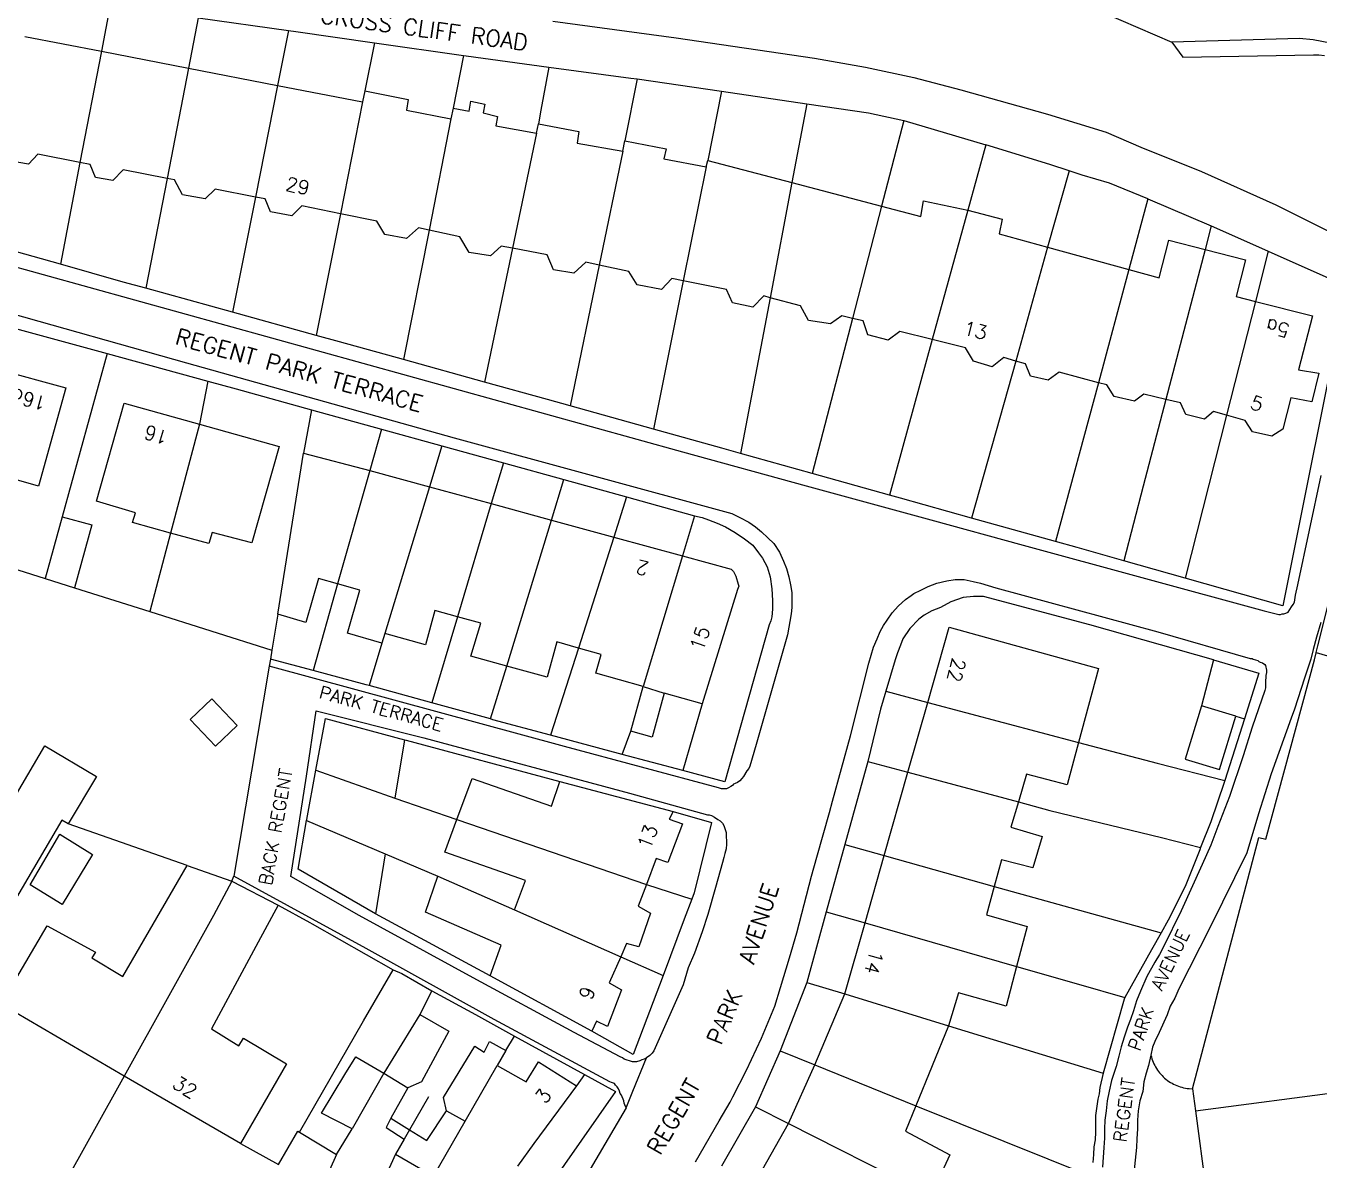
# Model space of a CAD drawing. Extents: x 427500 to 429848, y 434500 to 436505.
# Drawn here: x 428871.5 to 428982.8, y 435537.4 to 435635 of the extents above; entities that cross this region are included whole.
import ezdxf

# ---------------------------------------------------------------- set-up
doc = ezdxf.new("R2010")
doc.units = 0
doc.layers.add('LPTIP_Ex_Base', color=8, linetype='Continuous')
doc.styles.add('MtXpl_Romans', font='romans__.ttf')

msp = doc.modelspace()

# ---------------------------------------------------------------- linework, layer by layer
at = {"layer": 'LPTIP_Ex_Base', "color": 251, "true_color": 0x636466}
for p, q in [((428878.77, 435636.77), (428878.01, 435632.8)), ((428886.35, 435635.69), (428885.5, 435631.35)), ((428886.35, 435635.69), (428894.11, 435634.59)), ((428916.84, 435635.39), (428927.45, 435633.95)), ((428964.25, 435636.1), (428970.1, 435633.6)), ((428871.44, 435634.08), (428878.01, 435632.8)), ((428894.11, 435634.59), (428893.17, 435629.86)), ((428894.11, 435634.59), (428894.75, 435634.5)), ((428894.75, 435634.5), (428901.5, 435633.53)), ((428901.5, 435633.53), (428900.68, 435629.41)), ((428901.5, 435633.53), (428909.16, 435632.43)), ((428927.45, 435633.95), (428939.35, 435632.2)), ((428981.1, 435633.9), (428970.1, 435633.6)), ((428970.1, 435633.6), (428971.05, 435632.3)), ((428982.25, 435633.8), (428981.1, 435633.9)), ((428983.75, 435633.5), (428982.25, 435633.8)), ((428878.01, 435632.8), (428876.17, 435623.23)), ((428878.01, 435632.8), (428885.5, 435631.35)), ((428909.16, 435632.43), (428908.27, 435627.9)), ((428909.16, 435632.43), (428909.4, 435632.4)), ((428909.4, 435632.4), (428916.5, 435631.45)), ((428939.35, 435632.2), (428943.75, 435631.45)), ((428971.05, 435632.3), (428982.3, 435632.5)), ((428982.3, 435632.5), (428982.75, 435632.5)), ((428982.75, 435632.5), (428983.25, 435632.45)), ((428885.5, 435631.35), (428883.66, 435621.87)), ((428885.5, 435631.35), (428893.17, 435629.86)), ((428916.5, 435631.45), (428915.83, 435627.74)), ((428916.5, 435631.45), (428923.55, 435630.5)), ((428943.75, 435631.45), (428947.9, 435630.55)), ((428893.17, 435629.86), (428891.27, 435620.26)), ((428893.17, 435629.86), (428900.49, 435628.44)), ((428924.1, 435630.42), (428923.05, 435625.1)), ((428923.55, 435630.5), (428924.1, 435630.42)), ((428924.1, 435630.42), (428931.36, 435629.36)), ((428947.9, 435630.55), (428951.95, 435629.5)), ((428900.49, 435628.44), (428898.58, 435618.83)), ((428900.68, 435629.41), (428900.49, 435628.44)), ((428900.68, 435629.41), (428904.4, 435628.65)), ((428904.4, 435628.65), (428904.25, 435627.75)), ((428909.65, 435627.65), (428909.8, 435628.5)), ((428909.8, 435628.5), (428911, 435628.25)), ((428931.36, 435629.36), (428930.2, 435623.4)), ((428931.36, 435629.36), (428938.71, 435628.28)), ((428951.95, 435629.5), (428959.4, 435627.4)), ((428904.25, 435627.75), (428908.09, 435626.98)), ((428908.27, 435627.9), (428908.09, 435626.98)), ((428908.27, 435627.9), (428909.65, 435627.65)), ((428911, 435628.25), (428910.85, 435627.5)), ((428910.85, 435627.5), (428912.1, 435627.2)), ((428915.83, 435627.74), (428915.62, 435626.55)), ((428938.71, 435628.28), (428937.42, 435621.51)), ((428938.71, 435628.28), (428944, 435627.5)), ((428944, 435627.5), (428947.05, 435626.85)), ((428959.4, 435627.4), (428964.45, 435625.85)), ((428908.09, 435626.98), (428906.2, 435617.41)), ((428912.1, 435627.2), (428911.95, 435626.4)), ((428911.95, 435626.4), (428915.45, 435625.75)), ((428915.45, 435625.75), (428915.62, 435626.55)), ((428915.62, 435626.55), (428919.1, 435625.9)), ((428947.05, 435626.85), (428945.14, 435619.48)), ((428947.05, 435626.85), (428954.1, 435624.75)), ((428915.45, 435625.75), (428913.38, 435615.86)), ((428919.1, 435625.9), (428918.95, 435624.9)), ((428922.86, 435624.21), (428923.05, 435625.1)), ((428923.05, 435625.1), (428926.6, 435624.4)), ((428964.45, 435625.85), (428967.45, 435624.55)), ((428872.55, 435623.95), (428871.75, 435623.1)), ((428876.17, 435623.23), (428872.55, 435623.95)), ((428918.95, 435624.9), (428922.86, 435624.21)), ((428922.86, 435624.21), (428920.84, 435614.4)), ((428926.6, 435624.4), (428926.4, 435623.55)), ((428954.1, 435624.75), (428952.55, 435619.13)), ((428959.6, 435623.05), (428954.1, 435624.75)), ((428967.45, 435624.55), (428972.65, 435622.45)), ((428871.75, 435623.1), (428869.9, 435623.4)), ((428876.17, 435623.23), (428874.5, 435614.48)), ((428877.05, 435623.05), (428876.17, 435623.23)), ((428877.5, 435621.95), (428877.05, 435623.05)), ((428926.4, 435623.55), (428930.05, 435622.85)), ((428930.05, 435622.85), (428928.07, 435613.05)), ((428930.05, 435622.85), (428930.2, 435623.4)), ((428930.2, 435623.4), (428937.42, 435621.51)), ((428961.26, 435622.52), (428959.6, 435623.05)), ((428879, 435621.7), (428877.5, 435621.95)), ((428879.9, 435622.6), (428879, 435621.7)), ((428883.66, 435621.87), (428879.9, 435622.6)), ((428883.66, 435621.87), (428881.83, 435612.42)), ((428884.3, 435621.75), (428883.66, 435621.87)), ((428885, 435620.45), (428884.3, 435621.75)), ((428961.26, 435622.52), (428959.41, 435615.95)), ((428962.4, 435622.15), (428961.26, 435622.52)), ((428964.75, 435621.45), (428962.4, 435622.15)), ((428972.65, 435622.45), (428979.05, 435619.6)), ((428887.8, 435620.95), (428886.95, 435620.1)), ((428891.27, 435620.26), (428887.8, 435620.95)), ((428937.42, 435621.51), (428935.54, 435611.6)), ((428937.42, 435621.51), (428945.14, 435619.48)), ((428968.05, 435620.1), (428964.75, 435621.45)), ((428886.95, 435620.1), (428885, 435620.45)), ((428891.27, 435620.26), (428889.3, 435610.35)), ((428892.1, 435620.1), (428891.27, 435620.26)), ((428892.55, 435619), (428892.1, 435620.1)), ((428895.25, 435619.5), (428894.4, 435618.65)), ((428898.58, 435618.83), (428895.25, 435619.5)), ((428948.5, 435618.6), (428948.75, 435619.95)), ((428948.75, 435619.95), (428952.55, 435619.13)), ((428968.05, 435620.1), (428966.41, 435614.02)), ((428968.05, 435620.1), (428973.5, 435617.79)), ((428979.05, 435619.6), (428983.75, 435617.25)), ((428894.4, 435618.65), (428892.55, 435619)), ((428898.58, 435618.83), (428896.5, 435608.35)), ((428901.7, 435618.2), (428898.58, 435618.83)), ((428945.14, 435619.48), (428942.63, 435609.82)), ((428945.14, 435619.48), (428948.5, 435618.6)), ((428952.55, 435619.13), (428949.49, 435608.01)), ((428952.55, 435619.13), (428955.5, 435618.35)), ((428902.4, 435617.05), (428901.7, 435618.2)), ((428906.2, 435617.41), (428904, 435606.28)), ((428905.3, 435617.6), (428904.25, 435616.7)), ((428906.2, 435617.41), (428905.3, 435617.6)), ((428908.85, 435616.85), (428906.2, 435617.41)), ((428955.5, 435618.35), (428955.25, 435617.1)), ((428973.5, 435617.79), (428972.96, 435615.75)), ((428973.5, 435617.79), (428973.7, 435617.7)), ((428973.7, 435617.7), (428978.4, 435615.61)), ((428861.2, 435616.87), (428928, 435598.35)), ((428874.5, 435614.48), (428867.03, 435616.59)), ((428904.25, 435616.7), (428902.4, 435617.05)), ((428909.65, 435615.5), (428908.85, 435616.85)), ((428955.25, 435617.1), (428959.41, 435615.95)), ((428969, 435613.3), (428969.85, 435616.55)), ((428969.85, 435616.55), (428972.96, 435615.75)), ((428911.5, 435615.2), (428909.65, 435615.5)), ((428913.38, 435615.86), (428910.98, 435604.35)), ((428912.4, 435616.05), (428911.5, 435615.2)), ((428913.38, 435615.86), (428912.4, 435616.05)), ((428916.35, 435615.3), (428913.38, 435615.86)), ((428916.9, 435614), (428916.35, 435615.3)), ((428959.41, 435615.95), (428956.67, 435606.15)), ((428959.41, 435615.95), (428966.41, 435614.02)), ((428972.96, 435615.75), (428969.59, 435602.85)), ((428972.96, 435615.75), (428976.45, 435614.85)), ((428978.4, 435615.61), (428977.3, 435611.28)), ((428978.4, 435615.61), (428985.15, 435612.6)), ((428879.9, 435612.95), (428874.5, 435614.48)), ((428918.65, 435613.7), (428916.9, 435614)), ((428920.84, 435614.4), (428918.34, 435602.31)), ((428919.7, 435614.65), (428918.65, 435613.7)), ((428920.84, 435614.4), (428919.7, 435614.65)), ((428923.4, 435613.85), (428920.84, 435614.4)), ((428966.41, 435614.02), (428963.78, 435604.29)), ((428966.41, 435614.02), (428969, 435613.3)), ((428976.45, 435614.85), (428975.65, 435611.7)), ((428881.83, 435612.42), (428879.9, 435612.95)), ((428924.1, 435612.7), (428923.4, 435613.85)), ((428928.07, 435613.05), (428925.5, 435600.3)), ((428927.1, 435613.25), (428926.2, 435612.3)), ((428928.07, 435613.05), (428927.1, 435613.25)), ((428931.8, 435612.3), (428928.07, 435613.05)), ((428861.4, 435612.75), (428885.35, 435606)), ((428889.3, 435610.35), (428881.83, 435612.42)), ((428926.2, 435612.3), (428924.1, 435612.7)), ((428932.3, 435611.15), (428931.8, 435612.3)), ((428935, 435611.75), (428934.05, 435610.8)), ((428935.54, 435611.6), (428935, 435611.75)), ((428985.15, 435612.6), (428979.65, 435585.1)), ((428934.05, 435610.8), (428932.3, 435611.15)), ((428935.54, 435611.6), (428932.99, 435598.2)), ((428938.15, 435610.9), (428935.54, 435611.6)), ((428938.85, 435609.65), (428938.15, 435610.9)), ((428977.3, 435611.28), (428974.82, 435601.49)), ((428975.65, 435611.7), (428977.3, 435611.28)), ((428977.3, 435611.28), (428982.2, 435610.05)), ((428896.5, 435608.35), (428889.3, 435610.35)), ((428940.75, 435609.35), (428938.85, 435609.65)), ((428942.63, 435609.82), (428939.16, 435596.48)), ((428941.7, 435610.05), (428940.75, 435609.35)), ((428942.63, 435609.82), (428941.7, 435610.05)), ((428943.55, 435609.6), (428942.63, 435609.82)), ((428943.95, 435608.4), (428943.55, 435609.6)), ((428982.2, 435610.05), (428981, 435605.4)), ((428869.37, 435609.29), (428878.5, 435606.79)), ((428945.7, 435607.95), (428943.95, 435608.4)), ((428946.7, 435608.7), (428945.7, 435607.95)), ((428949.49, 435608.01), (428946.7, 435608.7)), ((428898.5, 435607.8), (428896.5, 435608.35)), ((428904, 435606.28), (428898.5, 435607.8)), ((428949.49, 435608.01), (428945.8, 435594.61)), ((428952.35, 435607.3), (428949.49, 435608.01)), ((428953.05, 435606.15), (428952.35, 435607.3)), ((428878.5, 435606.79), (428874.65, 435592.75)), ((428878.5, 435606.79), (428887.18, 435604.41)), ((428910.98, 435604.35), (428904, 435606.28)), ((428956.67, 435606.15), (428952.88, 435592.64)), ((428954.65, 435605.65), (428953.05, 435606.15)), ((428955.65, 435606.45), (428954.65, 435605.65)), ((428956.67, 435606.15), (428955.65, 435606.45)), ((428957.5, 435605.9), (428956.67, 435606.15)), ((428868.38, 435605.64), (428874.95, 435603.85)), ((428885.35, 435606), (428908.35, 435599.55)), ((428957.95, 435604.85), (428957.5, 435605.9)), ((428960.4, 435605.2), (428959.45, 435604.5)), ((428963.78, 435604.29), (428960.4, 435605.2)), ((428981, 435605.4), (428982.75, 435605.1)), ((428982.75, 435605.1), (428982.15, 435602.65)), ((428887.18, 435604.41), (428886.45, 435600.72)), ((428887.18, 435604.41), (428889.6, 435603.75)), ((428916.4, 435602.85), (428910.98, 435604.35)), ((428959.45, 435604.5), (428957.95, 435604.85)), ((428963.78, 435604.29), (428960.09, 435590.62)), ((428964.5, 435604.1), (428963.78, 435604.29)), ((428965.15, 435603.1), (428964.5, 435604.1)), ((428874.95, 435603.85), (428872.6, 435595.4)), ((428889.6, 435603.75), (428896.1, 435601.95)), ((428918.34, 435602.31), (428916.4, 435602.85)), ((428966.9, 435602.7), (428965.15, 435603.1)), ((428967.7, 435603.3), (428966.9, 435602.7)), ((428969.59, 435602.85), (428967.64, 435595.38)), ((428969.59, 435602.85), (428967.7, 435603.3)), ((428970.85, 435602.55), (428969.59, 435602.85)), ((428980.35, 435603), (428979.65, 435600.3)), ((428982.15, 435602.65), (428980.35, 435603)), ((428877.6, 435594.1), (428879.97, 435602.53)), ((428879.97, 435602.53), (428886.45, 435600.72)), ((428896.1, 435601.95), (428895.39, 435598.24)), ((428896.1, 435601.95), (428902.1, 435600.3)), ((428925.5, 435600.3), (428918.34, 435602.31)), ((428971.3, 435601.55), (428970.85, 435602.55)), ((428973.7, 435601.8), (428972.9, 435601.15)), ((428974.82, 435601.49), (428973.7, 435601.8)), ((428886.45, 435600.72), (428883.96, 435591.35)), ((428886.45, 435600.72), (428893.3, 435598.8)), ((428974.82, 435601.49), (428971.26, 435587.47)), ((428972.9, 435601.15), (428971.3, 435601.55)), ((428976.4, 435601.05), (428974.82, 435601.49)), ((428977.05, 435600.05), (428976.4, 435601.05)), ((428902.1, 435600.3), (428901.1, 435596.74)), ((428902.1, 435600.3), (428907.3, 435598.86)), ((428908.35, 435599.55), (428932.25, 435593.05)), ((428931.4, 435598.65), (428925.5, 435600.3)), ((428978.7, 435599.7), (428977.05, 435600.05)), ((428979.65, 435600.3), (428978.7, 435599.7)), ((428893.3, 435598.8), (428890.95, 435590.5)), ((428907.3, 435598.86), (428906.24, 435595.34)), ((428907.3, 435598.86), (428912.61, 435597.39)), ((428932.99, 435598.2), (428931.4, 435598.65)), ((428893.19, 435584.37), (428895.39, 435598.24)), ((428895.39, 435598.24), (428901.1, 435596.74)), ((428912.61, 435597.39), (428911.56, 435593.89)), ((428912.61, 435597.39), (428917.81, 435595.95)), ((428928, 435598.35), (428938.64, 435595.43)), ((428939.16, 435596.48), (428932.99, 435598.2)), ((428872.6, 435595.4), (428869.3, 435596.35)), ((428901.1, 435596.74), (428898.34, 435586.99)), ((428901.1, 435596.74), (428906.24, 435595.34)), ((428945.8, 435594.61), (428939.16, 435596.48)), ((428980.94, 435586.91), (428982.95, 435596.3)), ((428906.24, 435595.34), (428902.4, 435582.71)), ((428906.24, 435595.34), (428911.56, 435593.89)), ((428916.74, 435592.47), (428917.81, 435595.95)), ((428917.81, 435595.95), (428923.2, 435594.46)), ((428938.64, 435595.43), (428949.38, 435592.48)), ((428967.64, 435595.38), (428965.97, 435588.96)), ((428880.95, 435593.1), (428877.6, 435594.1)), ((428923.2, 435594.46), (428922.1, 435591.01)), ((428923.2, 435594.46), (428929.05, 435592.85)), ((428946.75, 435594.35), (428945.8, 435594.61)), ((428952.88, 435592.64), (428946.75, 435594.35)), ((428880.7, 435592.25), (428880.95, 435593.1)), ((428911.56, 435593.89), (428908.65, 435584.16)), ((428911.56, 435593.89), (428916.74, 435592.47)), ((428929.05, 435592.85), (428928.01, 435589.39)), ((428929.05, 435592.85), (428929.7, 435592.7)), ((428932.25, 435593.05), (428932.95, 435592.7)), ((428874.65, 435592.75), (428873.18, 435587.44)), ((428874.65, 435592.75), (428877.2, 435592.05)), ((428877.2, 435592.05), (428875.7, 435586.65)), ((428883.96, 435591.35), (428880.7, 435592.25)), ((428912.88, 435579.9), (428916.74, 435592.47)), ((428916.74, 435592.47), (428922.1, 435591.01)), ((428929.7, 435592.7), (428930.25, 435592.5)), ((428930.25, 435592.5), (428931, 435592.2)), ((428931, 435592.2), (428931.7, 435591.9)), ((428931.7, 435591.9), (428932.55, 435591.4)), ((428932.95, 435592.7), (428933.7, 435592.3)), ((428933.7, 435592.3), (428934.3, 435591.9)), ((428934.3, 435591.9), (428934.8, 435591.45)), ((428949.38, 435592.48), (428957.3, 435590.3)), ((428960.09, 435590.62), (428952.88, 435592.64)), ((428982.66, 435581.64), (428985.37, 435592.44)), ((428883.96, 435591.35), (428882.17, 435584.6)), ((428887.25, 435590.45), (428883.96, 435591.35)), ((428887.55, 435591.4), (428887.25, 435590.45)), ((428890.95, 435590.5), (428887.55, 435591.4)), ((428922.1, 435591.01), (428919.06, 435581.46)), ((428922.1, 435591.01), (428928.01, 435589.39)), ((428932.55, 435591.4), (428933.35, 435590.85)), ((428933.35, 435590.85), (428934.05, 435590.3)), ((428934.8, 435591.45), (428935.35, 435590.95)), ((428935.35, 435590.95), (428935.85, 435590.45)), ((428961.95, 435590.1), (428960.09, 435590.62)), ((428864.21, 435590.29), (428873.18, 435587.44)), ((428934.05, 435590.3), (428934.55, 435589.65)), ((428934.55, 435589.65), (428934.9, 435589.2)), ((428935.85, 435590.45), (428936.35, 435589.7)), ((428936.35, 435589.7), (428936.7, 435588.95)), ((428957.3, 435590.3), (428978.05, 435584.65)), ((428965.97, 435588.96), (428961.95, 435590.1)), ((428928.01, 435589.39), (428924.63, 435578.15)), ((428928.01, 435589.39), (428932.2, 435588.25)), ((428934.9, 435589.2), (428935.3, 435588.45)), ((428935.3, 435588.45), (428935.55, 435587.6)), ((428936.7, 435588.95), (428936.95, 435588.3)), ((428971.26, 435587.47), (428965.97, 435588.96)), ((428873.18, 435587.44), (428875.7, 435586.65)), ((428896.7, 435587.45), (428895.6, 435583.65)), ((428898.34, 435586.99), (428896.7, 435587.45)), ((428932.2, 435588.25), (428932.4, 435588.05)), ((428932.4, 435588.05), (428932.6, 435587.65)), ((428932.6, 435587.65), (428932.65, 435587.45)), ((428932.65, 435587.45), (428932.75, 435587.15)), ((428935.55, 435587.6), (428935.7, 435586.55)), ((428936.95, 435588.3), (428937.15, 435587.6)), ((428937.15, 435587.6), (428937.3, 435586.9)), ((428949.9, 435587.05), (428950.75, 435587.25)), ((428950.75, 435587.25), (428951.45, 435587.35)), ((428951.45, 435587.35), (428952.25, 435587.35)), ((428952.25, 435587.35), (428953, 435587.2)), ((428979.65, 435585.1), (428971.26, 435587.47)), ((428875.7, 435586.65), (428882.17, 435584.6)), ((428898.34, 435586.99), (428896.23, 435579.52)), ((428900.25, 435586.45), (428898.34, 435586.99)), ((428899.2, 435582.75), (428900.25, 435586.45)), ((428932.75, 435586.5), (428929.7, 435576.65)), ((428932.75, 435587.15), (428932.8, 435586.95)), ((428932.85, 435586.8), (428932.75, 435586.5)), ((428932.8, 435586.95), (428932.85, 435586.8)), ((428935.7, 435586.55), (428935.75, 435585.55)), ((428937.3, 435586.9), (428937.4, 435586.25)), ((428937.4, 435586.25), (428937.4, 435584.95)), ((428947.68, 435585.99), (428947.9, 435586.15)), ((428947.9, 435586.15), (428948.5, 435586.45)), ((428948.5, 435586.45), (428949.15, 435586.75)), ((428949.15, 435586.75), (428949.9, 435587.05)), ((428953, 435587.2), (428953.65, 435587.05)), ((428953.65, 435587.05), (428954.95, 435586.65)), ((428954.95, 435586.65), (428968.9, 435582.85)), ((428980.75, 435586), (428980.94, 435586.91)), ((428935.75, 435585.55), (428935.75, 435584.8)), ((428946.05, 435584.5), (428946.6, 435585.1)), ((428946.6, 435585.1), (428947.2, 435585.65)), ((428947.2, 435585.65), (428947.68, 435585.99)), ((428951.1, 435585.45), (428950.2, 435584.95)), ((428952.15, 435585.8), (428951.1, 435585.45)), ((428953.05, 435585.9), (428952.15, 435585.8)), ((428953.9, 435585.9), (428953.05, 435585.9)), ((428963.05, 435583.45), (428953.9, 435585.9)), ((428980.4, 435585), (428980.55, 435585.2)), ((428980.55, 435585.2), (428980.65, 435585.4)), ((428980.65, 435585.4), (428980.75, 435586)), ((428882.17, 435584.6), (428892.68, 435581.29)), ((428893.19, 435584.37), (428892.68, 435581.29)), ((428895.6, 435583.65), (428893.19, 435584.37)), ((428906.7, 435584.7), (428905.9, 435581.75)), ((428908.65, 435584.16), (428906.44, 435576.75)), ((428908.65, 435584.16), (428906.7, 435584.7)), ((428910.65, 435583.6), (428908.65, 435584.16)), ((428935.7, 435584.15), (428935.6, 435583.8)), ((428935.75, 435584.8), (428935.7, 435584.15)), ((428937.35, 435584.4), (428937.05, 435582.6)), ((428937.4, 435584.95), (428937.35, 435584.4)), ((428945.6, 435583.85), (428946.05, 435584.5)), ((428948.35, 435583.95), (428947.55, 435583.15)), ((428948.8, 435584.3), (428948.35, 435583.95)), ((428949.45, 435584.65), (428948.8, 435584.3)), ((428950.2, 435584.95), (428949.45, 435584.65)), ((428978.05, 435584.65), (428979.3, 435584.35)), ((428979.3, 435584.35), (428979.45, 435584.35)), ((428979.45, 435584.35), (428979.6, 435584.4)), ((428979.6, 435584.4), (428979.75, 435584.4)), ((428979.75, 435584.4), (428979.9, 435584.45)), ((428979.9, 435584.45), (428980.1, 435584.55)), ((428980.1, 435584.55), (428980.4, 435585)), ((428909.8, 435580.75), (428910.65, 435583.6)), ((428935.45, 435583.45), (428931.65, 435569.95)), ((428935.6, 435583.8), (428935.45, 435583.45)), ((428944.75, 435582.25), (428945, 435582.9)), ((428945, 435582.9), (428945.3, 435583.4)), ((428945.3, 435583.4), (428945.6, 435583.85)), ((428947.55, 435583.15), (428946.95, 435582.25)), ((428949.11, 435576.79), (428950.95, 435583.25)), ((428950.95, 435583.25), (428963.8, 435579.7)), ((428973.69, 435580.44), (428963.05, 435583.45)), ((428968.9, 435582.85), (428976.85, 435580.55)), ((428982.92, 435583.66), (428982.55, 435582.4)), ((428902.15, 435581.88), (428899.2, 435582.75)), ((428902.15, 435581.88), (428901.04, 435578.23)), ((428902.4, 435582.71), (428902.15, 435581.88)), ((428905.9, 435581.75), (428902.4, 435582.71)), ((428917.2, 435582), (428916.35, 435578.95)), ((428919.06, 435581.46), (428917.2, 435582)), ((428937.05, 435582.6), (428934.34, 435573.16)), ((428944.45, 435581.55), (428944.75, 435582.25)), ((428946.75, 435581.7), (428946.5, 435581.05)), ((428946.95, 435582.25), (428946.75, 435581.7)), ((428982.55, 435582.4), (428982.27, 435581.35)), ((428892.68, 435581.29), (428892.55, 435580.5)), ((428912.88, 435579.9), (428909.8, 435580.75)), ((428919.06, 435581.46), (428916.66, 435573.97)), ((428921, 435580.9), (428919.06, 435581.46)), ((428920.55, 435579.3), (428921, 435580.9)), ((428944.05, 435580.15), (428944.45, 435581.55)), ((428946.5, 435581.05), (428946.3, 435580.45)), ((428982.27, 435581.35), (428982.05, 435580.5)), ((428982.37, 435580.45), (428982.52, 435581.06)), ((428982.52, 435581.07), (428982.66, 435581.64)), ((428982.52, 435581.06), (428982.52, 435581.07)), ((428982.52, 435581.07), (428984.66, 435580.44)), ((428892.45, 435579.89), (428889.42, 435561.84)), ((428892.55, 435580.5), (428892.45, 435579.89)), ((428917.85, 435573), (428892.45, 435579.89)), ((428896.23, 435579.52), (428892.55, 435580.5)), ((428900.8, 435578.3), (428896.23, 435579.52)), ((428911.49, 435575.36), (428912.88, 435579.9)), ((428916.35, 435578.95), (428912.88, 435579.9)), ((428942.45, 435573.9), (428944.05, 435580.15)), ((428946.3, 435580.45), (428945.51, 435577.75)), ((428963.8, 435579.7), (428962.08, 435573.35)), ((428973.69, 435580.44), (428972.65, 435576.5)), ((428973.69, 435580.44), (428977.6, 435579.3)), ((428976.85, 435580.55), (428977, 435580.55)), ((428977, 435580.55), (428977.1, 435580.5)), ((428977.1, 435580.5), (428977.5, 435580.4)), ((428977.5, 435580.4), (428977.6, 435580.3)), ((428977.6, 435580.3), (428977.7, 435580.25)), ((428977.7, 435580.25), (428977.9, 435580.2)), ((428977.9, 435580.2), (428978.1, 435580.05)), ((428978.1, 435580.05), (428978.15, 435579.95)), ((428978.15, 435579.95), (428978.25, 435579.55)), ((428978.18, 435565.01), (428982.37, 435580.45)), ((428978.25, 435579.55), (428978.25, 435579.35)), ((428982.05, 435580.5), (428981.52, 435578.87)), ((428924.63, 435578.15), (428920.55, 435579.3)), ((428977.6, 435579.3), (428976.35, 435575.37)), ((428978.2, 435578.9), (428978.15, 435578.7)), ((428978.15, 435578.7), (428978.15, 435578.05)), ((428978.25, 435579.35), (428978.2, 435579.1)), ((428978.2, 435579.1), (428978.2, 435578.9)), ((428981.52, 435578.87), (428980.65, 435576.2)), ((428901.04, 435578.23), (428900.8, 435578.3)), ((428906.44, 435576.75), (428901.04, 435578.23)), ((428923.55, 435574.3), (428924.63, 435578.15)), ((428924.63, 435578.15), (428926.43, 435577.58)), ((428926.43, 435577.58), (428925.4, 435573.8)), ((428929.7, 435576.65), (428926.43, 435577.58)), ((428945.51, 435577.75), (428945.05, 435576.2)), ((428945.51, 435577.75), (428949.11, 435576.79)), ((428978.1, 435577.8), (428977, 435574.65)), ((428978.15, 435578.05), (428978.1, 435577.8)), ((428885.65, 435575.31), (428887.52, 435577.09)), ((428887.52, 435577.09), (428889.69, 435574.81)), ((428911.49, 435575.36), (428906.44, 435576.75)), ((428929.7, 435576.65), (428928.03, 435570.92)), ((428945.05, 435576.2), (428943.95, 435571.7)), ((428947.4, 435570.77), (428949.11, 435576.79)), ((428949.11, 435576.79), (428962.08, 435573.35)), ((428972.65, 435576.5), (428971.25, 435571.9)), ((428975.62, 435575.6), (428972.65, 435576.5)), ((428980.65, 435576.2), (428980.38, 435575.44)), ((428887.83, 435573.03), (428885.65, 435575.31)), ((428895.65, 435570.45), (428896.5, 435576.05)), ((428896.45, 435570.95), (428897.3, 435575.4)), ((428896.5, 435576.05), (428905.75, 435573.75)), ((428897.3, 435575.4), (428904.08, 435573.58)), ((428911.7, 435575.3), (428911.49, 435575.36)), ((428916.66, 435573.97), (428911.7, 435575.3)), ((428974.2, 435571), (428975.62, 435575.6)), ((428976.35, 435575.37), (428974.65, 435570.06)), ((428975.62, 435575.6), (428976.35, 435575.37)), ((428980.38, 435575.44), (428978.65, 435570.65)), ((428889.69, 435574.81), (428887.83, 435573.03)), ((428922.5, 435572.4), (428916.66, 435573.97)), ((428922.83, 435572.31), (428923.55, 435574.3)), ((428925.4, 435573.8), (428923.55, 435574.3)), ((428940.92, 435568.3), (428942.45, 435573.9)), ((428977, 435574.65), (428976.25, 435572.2)), ((428870.7, 435568.9), (428873.15, 435573.05)), ((428873.15, 435573.05), (428877.6, 435570.4)), ((428904.08, 435573.58), (428903.27, 435568.55)), ((428904.08, 435573.58), (428904.23, 435573.54)), ((428904.23, 435573.54), (428917.44, 435569.99)), ((428905.75, 435573.75), (428923.45, 435568.98)), ((428931.1, 435569.45), (428917.85, 435573)), ((428934.34, 435573.16), (428933.8, 435571.3)), ((428962.08, 435573.35), (428961.1, 435569.7)), ((428962.08, 435573.35), (428968.85, 435571.55)), ((428922.83, 435572.31), (428922.5, 435572.4)), ((428928.03, 435570.92), (428922.83, 435572.31)), ((428943.95, 435571.7), (428941.97, 435564.55)), ((428943.95, 435571.7), (428947.4, 435570.77)), ((428971.25, 435571.9), (428974.2, 435571)), ((428976.25, 435572.2), (428975.05, 435568.7)), ((428895.68, 435566.7), (428896.45, 435570.95)), ((428896.45, 435570.95), (428903.27, 435568.55)), ((428931.65, 435569.95), (428928.03, 435570.92)), ((428933.55, 435570.9), (428933.25, 435570.4)), ((428933.7, 435571.1), (428933.55, 435570.9)), ((428933.8, 435571.3), (428933.7, 435571.1)), ((428945.36, 435563.61), (428947.4, 435570.77)), ((428947.4, 435570.77), (428956.9, 435568.23)), ((428957.6, 435570.6), (428956.9, 435568.23)), ((428961.1, 435569.7), (428957.6, 435570.6)), ((428968.85, 435571.55), (428974.65, 435570.06)), ((428978.65, 435570.65), (428977.55, 435567.2)), ((428877.6, 435570.4), (428875.15, 435566.35)), ((428894.3, 435561.8), (428895.65, 435570.45)), ((428908.59, 435566.72), (428909.9, 435570.25)), ((428909.9, 435570.25), (428916.75, 435567.85)), ((428916.75, 435567.85), (428917.44, 435569.99)), ((428917.44, 435569.99), (428927.2, 435567.4)), ((428931.35, 435569.35), (428931.1, 435569.45)), ((428931.95, 435569.45), (428931.8, 435569.35)), ((428932.15, 435569.55), (428931.95, 435569.45)), ((428932.3, 435569.65), (428932.15, 435569.55)), ((428932.4, 435569.75), (428932.3, 435569.65)), ((428932.55, 435569.8), (428932.4, 435569.75)), ((428932.75, 435569.9), (428932.55, 435569.8)), ((428932.95, 435570.05), (428932.75, 435569.9)), ((428933.1, 435570.25), (428932.95, 435570.05)), ((428933.25, 435570.4), (428933.1, 435570.25)), ((428974.6, 435569.9), (428973.45, 435566.5)), ((428974.65, 435570.06), (428974.6, 435569.9)), ((428903.27, 435568.55), (428908.59, 435566.72)), ((428923.45, 435568.98), (428930.15, 435567.1)), ((428931.8, 435569.35), (428931.35, 435569.35)), ((428975.05, 435568.7), (428974.05, 435566.1)), ((428927.2, 435567.4), (428926.85, 435566.75)), ((428927.2, 435567.4), (428930.5, 435566.45)), ((428939.56, 435563.48), (428940.65, 435567.3)), ((428940.65, 435567.3), (428940.92, 435568.3)), ((428956.9, 435568.23), (428956.25, 435566.05)), ((428956.9, 435568.23), (428959.6, 435567.5)), ((428959.6, 435567.5), (428969.2, 435565.15)), ((428874.6, 435566.65), (428870.7, 435560)), ((428875.15, 435566.35), (428874.6, 435566.65)), ((428885.4, 435562.75), (428875.15, 435566.35)), ((428894.95, 435562.45), (428895.66, 435566.63)), ((428895.66, 435566.63), (428895.68, 435566.7)), ((428895.66, 435566.63), (428902.42, 435563.77)), ((428907.55, 435563.9), (428908.59, 435566.72)), ((428908.59, 435566.72), (428924.91, 435561.12)), ((428928, 435566.35), (428926.75, 435563)), ((428926.85, 435566.75), (428928, 435566.35)), ((428930.5, 435566.45), (428929, 435560.4)), ((428930.15, 435567.1), (428930.3, 435567.1)), ((428930.3, 435567.1), (428930.5, 435567.05)), ((428930.5, 435567.05), (428930.75, 435566.9)), ((428930.75, 435566.9), (428931.05, 435566.7)), ((428931.05, 435566.7), (428931.25, 435566.6)), ((428931.25, 435566.6), (428931.45, 435566.4)), ((428931.45, 435566.4), (428931.55, 435566.2)), ((428931.55, 435566.2), (428931.65, 435565.95)), ((428973.45, 435566.5), (428972.58, 435564.29)), ((428974.05, 435566.1), (428973.45, 435564.5)), ((428977.55, 435567.2), (428976.55, 435563.85)), ((428871.9, 435561.1), (428874.45, 435565.45)), ((428874.45, 435565.45), (428877.26, 435563.71)), ((428931.65, 435565.95), (428931.75, 435565.6)), ((428931.75, 435565.6), (428931.75, 435565.2)), ((428931.75, 435565.2), (428931.8, 435564.9)), ((428956.25, 435566.05), (428958.95, 435565.25)), ((428958.95, 435565.25), (428958.15, 435562.55)), ((428969.2, 435565.15), (428972.58, 435564.29)), ((428971.89, 435543.54), (428977.6, 435565.17)), ((428977.6, 435565.17), (428978.18, 435565.01)), ((428914.5, 435561.45), (428907.55, 435563.9)), ((428931.75, 435564.2), (428931.65, 435563.8)), ((428931.8, 435564.6), (428931.75, 435564.2)), ((428931.8, 435564.9), (428931.8, 435564.6)), ((428941.97, 435564.55), (428940.38, 435558.78)), ((428941.97, 435564.55), (428945.36, 435563.61)), ((428972.5, 435564.1), (428971.25, 435560.95)), ((428972.58, 435564.29), (428972.5, 435564.1)), ((428973.45, 435564.5), (428972.7, 435562.85)), ((428877.26, 435563.71), (428874.65, 435559.4)), ((428902.42, 435563.77), (428901.59, 435558.59)), ((428902.42, 435563.77), (428906.95, 435561.85)), ((428925.75, 435563.35), (428924.91, 435561.12)), ((428926.75, 435563), (428925.75, 435563.35)), ((428931.45, 435563), (428930.85, 435560.86)), ((428931.55, 435563.45), (428931.45, 435563)), ((428931.65, 435563.8), (428931.55, 435563.45)), ((428939.1, 435561.85), (428939.56, 435563.48)), ((428943.71, 435557.83), (428945.36, 435563.61)), ((428945.36, 435563.61), (428954.82, 435560.96)), ((428955.45, 435563.25), (428954.82, 435560.96)), ((428958.15, 435562.55), (428955.45, 435563.25)), ((428972.7, 435562.85), (428970.9, 435558.85)), ((428976.55, 435563.85), (428973.4, 435557.45)), ((428879.85, 435553.2), (428885.4, 435562.75)), ((428885.4, 435562.75), (428889.25, 435561.4)), ((428889.25, 435561.4), (428889.42, 435561.84)), ((428900.8, 435555.6), (428889.42, 435561.84)), ((428900.2, 435558.45), (428894.3, 435561.8)), ((428901.59, 435558.59), (428894.95, 435562.45)), ((428905.9, 435558.75), (428906.95, 435561.85)), ((428906.95, 435561.85), (428913.55, 435558.95)), ((428937.85, 435556.95), (428939.1, 435561.85)), ((428874.65, 435559.4), (428871.9, 435561.1)), ((428889.25, 435561.4), (428887.65, 435558.45)), ((428889.25, 435561.4), (428893.21, 435559.33)), ((428913.55, 435558.95), (428914.5, 435561.45)), ((428924.91, 435561.12), (428924.2, 435559.25)), ((428924.91, 435561.12), (428928.8, 435559.86)), ((428930.85, 435560.86), (428930.2, 435558.55)), ((428954.82, 435560.96), (428954.15, 435558.5)), ((428954.82, 435560.96), (428969.18, 435556.96)), ((428971.25, 435560.95), (428969.8, 435558.05)), ((428928.8, 435559.86), (428928.15, 435558.15)), ((428929, 435560.4), (428928.8, 435559.86)), ((428887.65, 435558.45), (428879.97, 435544.64)), ((428893.21, 435559.33), (428891.5, 435556.15)), ((428893.21, 435559.33), (428895.95, 435557.85)), ((428910, 435553.1), (428900.2, 435558.45)), ((428911.45, 435553.27), (428901.59, 435558.59)), ((428912.4, 435555.9), (428905.9, 435558.75)), ((428913.55, 435558.95), (428922.7, 435554.91)), ((428924.2, 435559.25), (428925.25, 435558.65)), ((428925.25, 435558.65), (428924.25, 435555.75)), ((428930.2, 435558.55), (428929.7, 435557.05)), ((428940.38, 435558.78), (428938.7, 435552.7)), ((428940.38, 435558.78), (428943.71, 435557.83)), ((428954.15, 435558.5), (428957.65, 435557.5)), ((428970.9, 435558.85), (428969.4, 435555.75)), ((428869.38, 435550.83), (428873.35, 435557.55)), ((428873.35, 435557.55), (428877.5, 435555.3)), ((428895.95, 435557.85), (428896.14, 435557.74)), ((428896.14, 435557.74), (428903.12, 435553.78)), ((428928.15, 435558.15), (428926.35, 435553.3)), ((428941.96, 435551.7), (428943.71, 435557.83)), ((428943.71, 435557.83), (428956.75, 435554.07)), ((428957.65, 435557.5), (428956.75, 435554.07)), ((428969.8, 435558.05), (428969.18, 435556.96)), ((428973.4, 435557.45), (428970.7, 435552.15)), ((428891.5, 435556.15), (428887.5, 435548.7)), ((428929.7, 435557.05), (428929.05, 435555.2)), ((428937.2, 435554.8), (428937.85, 435556.95)), ((428969.18, 435556.96), (428968.35, 435555.5)), ((428877.5, 435555.3), (428877.2, 435554.8)), ((428911.8, 435549.5), (428900.8, 435555.6)), ((428911.45, 435553.27), (428912.4, 435555.9)), ((428923.2, 435556.05), (428922.7, 435554.91)), ((428924.25, 435555.75), (428923.2, 435556.05)), ((428929.05, 435555.2), (428928.5, 435553.95)), ((428968.35, 435555.5), (428966.05, 435551.4)), ((428969.05, 435555.1), (428968.65, 435554.45)), ((428969.4, 435555.75), (428969.05, 435555.1)), ((428877.2, 435554.8), (428879.85, 435553.2)), ((428922.7, 435554.91), (428921.7, 435552.65)), ((428922.7, 435554.91), (428926.35, 435553.3)), ((428928.5, 435553.95), (428928.05, 435552.5)), ((428936.45, 435552.25), (428937.2, 435554.8)), ((428956.75, 435554.07), (428955.85, 435550.65)), ((428956.75, 435554.07), (428962.07, 435552.54)), ((428968.65, 435554.45), (428967.95, 435553.2)), ((428900.55, 435549.4), (428903.12, 435553.78)), ((428903.12, 435553.78), (428903.85, 435553.45)), ((428903.85, 435553.45), (428906.45, 435551.98)), ((428918.7, 435548.4), (428910, 435553.1)), ((428920.22, 435548.5), (428911.45, 435553.27)), ((428926.35, 435553.3), (428923.75, 435546.5)), ((428967.95, 435553.2), (428967.4, 435551.95)), ((428906.45, 435551.98), (428905.4, 435549.95)), ((428906.45, 435551.98), (428910.19, 435549.93)), ((428922.75, 435552.05), (428921.55, 435548.9)), ((428921.7, 435552.65), (428922.75, 435552.05)), ((428928.05, 435552.5), (428925.55, 435546.8)), ((428935.95, 435550.65), (428936.45, 435552.25)), ((428938.7, 435552.7), (428936.4, 435546.8)), ((428938.7, 435552.7), (428941.96, 435551.7)), ((428939.38, 435545.6), (428941.96, 435551.7)), ((428941.96, 435551.7), (428950.89, 435548.97)), ((428951.75, 435551.8), (428950.89, 435548.97)), ((428955.85, 435550.65), (428951.75, 435551.8)), ((428962.07, 435552.54), (428966.05, 435551.4)), ((428967.4, 435551.95), (428967.05, 435551.1)), ((428970.7, 435552.15), (428970.35, 435551.35)), ((428879.97, 435544.64), (428869.38, 435550.83)), ((428934.8, 435547.9), (428935.95, 435550.65)), ((428966, 435551.25), (428964.2, 435544.9)), ((428966.05, 435551.4), (428966, 435551.25)), ((428967.05, 435551.1), (428966.8, 435550.25)), ((428969.95, 435550.65), (428969.7, 435549.9)), ((428970.35, 435551.35), (428969.95, 435550.65)), ((428905.4, 435549.95), (428902.32, 435544.9)), ((428905.4, 435549.95), (428907.9, 435548.5)), ((428910.19, 435549.93), (428913.56, 435548.07)), ((428921.75, 435544.15), (428911.8, 435549.5)), ((428966.55, 435549.5), (428966.3, 435548.85)), ((428966.8, 435550.25), (428966.55, 435549.5)), ((428969.7, 435549.9), (428969, 435548.4)), ((428887.5, 435548.7), (428889.85, 435547.25)), ((428895.05, 435539.81), (428900.55, 435549.4)), ((428907.9, 435548.5), (428905.55, 435544.15)), ((428922.65, 435546.3), (428918.7, 435548.4)), ((428920.6, 435549.35), (428920.22, 435548.5)), ((428923.75, 435546.5), (428920.22, 435548.5)), ((428921.55, 435548.9), (428920.6, 435549.35)), ((428950.89, 435548.97), (428948.09, 435542.09)), ((428950.89, 435548.97), (428964.2, 435544.9)), ((428966.3, 435548.85), (428966, 435548)), ((428969, 435548.4), (428968.65, 435547.6)), ((428889.85, 435547.25), (428890.25, 435547.9)), ((428890.25, 435547.9), (428893.95, 435545.7)), ((428907.45, 435542.8), (428910.15, 435547.2)), ((428910.15, 435547.2), (428910.95, 435546.7)), ((428910.95, 435546.7), (428911.4, 435547.6)), ((428911.4, 435547.6), (428912.8, 435546.85)), ((428912.8, 435546.85), (428913.56, 435548.07)), ((428913.56, 435548.07), (428919.58, 435544.77)), ((428933.5, 435545.15), (428934.8, 435547.9)), ((428966, 435548), (428965.75, 435547.15)), ((428968.65, 435547.6), (428968.44, 435547.12)), ((428898.97, 435544.76), (428899.9, 435546.3)), ((428899.9, 435546.3), (428902.32, 435544.9)), ((428912.8, 435546.85), (428912.05, 435545.54)), ((428922.85, 435546.2), (428922.65, 435546.3)), ((428923, 435546.1), (428922.85, 435546.2)), ((428923.25, 435546), (428923, 435546.1)), ((428923.73, 435543.33), (428924.9, 435546.2)), ((428924.7, 435546.1), (428924.5, 435546.05)), ((428924.9, 435546.2), (428924.7, 435546.1)), ((428925.2, 435546.4), (428924.9, 435546.2)), ((428925.4, 435546.6), (428925.2, 435546.4)), ((428925.55, 435546.8), (428925.4, 435546.6)), ((428936.4, 435546.8), (428934.3, 435542)), ((428936.4, 435546.8), (428939.38, 435545.6)), ((428965.55, 435546.35), (428965.3, 435545.45)), ((428965.75, 435547.15), (428965.55, 435546.35)), ((428968.31, 435546.43), (428968.1, 435545.55)), ((428968.44, 435547.12), (428968.31, 435546.43)), ((428968.31, 435546.43), (428968.35, 435546.28)), ((428968.35, 435546.28), (428968.39, 435546.13)), ((428968.39, 435546.13), (428968.44, 435545.99)), ((428893.95, 435545.7), (428889.97, 435538.83)), ((428909.3, 435540.75), (428912.05, 435545.54)), ((428912.05, 435545.54), (428914.56, 435544.15)), ((428914.56, 435544.15), (428915.61, 435545.85)), ((428915.61, 435545.85), (428918.9, 435543.8)), ((428923.45, 435545.95), (428923.25, 435546)), ((428923.7, 435545.85), (428923.45, 435545.95)), ((428924.05, 435545.85), (428923.7, 435545.85)), ((428924.35, 435545.95), (428924.05, 435545.85)), ((428924.5, 435546.05), (428924.35, 435545.95)), ((428932.33, 435542.86), (428933.5, 435545.15)), ((428937.13, 435540.57), (428939.38, 435545.6)), ((428939.38, 435545.6), (428948.09, 435542.09)), ((428965.3, 435545.45), (428964.9, 435544.25)), ((428968.1, 435545.55), (428967.9, 435544.9)), ((428968.44, 435545.99), (428968.5, 435545.84)), ((428968.5, 435545.84), (428968.56, 435545.7)), ((428968.56, 435545.7), (428968.63, 435545.56)), ((428968.63, 435545.56), (428968.7, 435545.42)), ((428968.7, 435545.42), (428968.78, 435545.29)), ((428968.78, 435545.29), (428968.87, 435545.16)), ((428968.87, 435545.16), (428968.96, 435545.04)), ((428968.96, 435545.04), (428969.05, 435544.91)), ((428879.97, 435544.64), (428874.54, 435534.87)), ((428889.97, 435538.83), (428879.97, 435544.64)), ((428896.95, 435541.45), (428898.97, 435544.76)), ((428902.32, 435544.9), (428901.6, 435543.63)), ((428902.32, 435544.9), (428904.38, 435543.63)), ((428905.55, 435544.15), (428904.38, 435543.63)), ((428919.58, 435544.77), (428918.9, 435543.8)), ((428919.58, 435544.77), (428922.25, 435543.3)), ((428921.9, 435544.1), (428921.75, 435544.15)), ((428922.15, 435544), (428921.9, 435544.1)), ((428922.25, 435543.85), (428922.15, 435544)), ((428922.4, 435543.7), (428922.25, 435543.85)), ((428964.2, 435544.9), (428963.9, 435543.65)), ((428964.9, 435544.25), (428964.7, 435543.35)), ((428967.7, 435544.15), (428967.6, 435543.3)), ((428967.9, 435544.9), (428967.7, 435544.15)), ((428969.05, 435544.91), (428969.15, 435544.8)), ((428969.15, 435544.8), (428969.26, 435544.68)), ((428969.26, 435544.68), (428969.37, 435544.57)), ((428969.37, 435544.57), (428969.48, 435544.46)), ((428969.48, 435544.46), (428969.6, 435544.37)), ((428969.6, 435544.37), (428969.73, 435544.27)), ((428969.73, 435544.27), (428969.85, 435544.18)), ((428969.85, 435544.18), (428969.98, 435544.1)), ((428969.98, 435544.1), (428970.12, 435544.02)), ((428970.12, 435544.02), (428970.25, 435543.95)), ((428970.25, 435543.95), (428970.39, 435543.88)), ((428970.39, 435543.88), (428970.53, 435543.82)), ((428972.14, 435541.66), (428991.63, 435544.2)), ((428901.6, 435543.63), (428899.58, 435540.1)), ((428904.38, 435543.63), (428902.92, 435541.02)), ((428906.15, 435542.85), (428904.53, 435540.01)), ((428907.7, 435541.65), (428907.45, 435542.8)), ((428922.25, 435543.3), (428913.97, 435531.48)), ((428918.9, 435543.8), (428915.23, 435538.84)), ((428922.5, 435543.55), (428922.4, 435543.7)), ((428922.6, 435543.35), (428922.5, 435543.55)), ((428922.65, 435543.15), (428922.6, 435543.35)), ((428922.75, 435543), (428922.65, 435543.15)), ((428922.95, 435542.5), (428922.75, 435543)), ((428923.15, 435541.9), (428923.73, 435543.33)), ((428932.1, 435542.4), (428932.33, 435542.86)), ((428963.85, 435543.1), (428963.75, 435542.65)), ((428963.9, 435543.65), (428963.85, 435543.1)), ((428964.7, 435543.35), (428964.55, 435542.5)), ((428967.6, 435543.3), (428967.35, 435542.5)), ((428970.53, 435543.82), (428970.68, 435543.76)), ((428970.68, 435543.76), (428970.83, 435543.71)), ((428970.83, 435543.71), (428970.97, 435543.67)), ((428970.97, 435543.67), (428971.12, 435543.63)), ((428971.12, 435543.63), (428971.28, 435543.6)), ((428971.28, 435543.6), (428971.43, 435543.58)), ((428971.43, 435543.58), (428971.58, 435543.56)), ((428971.58, 435543.56), (428971.89, 435543.54)), ((428971.89, 435543.54), (428972.14, 435541.66)), ((428906, 435539.1), (428907.7, 435541.65)), ((428907.7, 435541.65), (428909.3, 435540.75)), ((428923, 435542.3), (428922.95, 435542.5)), ((428923.05, 435542.15), (428923, 435542.3)), ((428923.15, 435541.9), (428923.05, 435542.15)), ((428931.16, 435540.78), (428932.1, 435542.4)), ((428934.3, 435542), (428931.35, 435536.9)), ((428934.3, 435542), (428937.13, 435540.57)), ((428948.09, 435542.09), (428947.2, 435539.9)), ((428948.09, 435542.09), (428963.22, 435535.99)), ((428963.75, 435542.65), (428963.55, 435541.25)), ((428964.45, 435541.65), (428964.35, 435540.85)), ((428964.55, 435542.5), (428964.45, 435541.65)), ((428967.2, 435541.65), (428967.15, 435540.85)), ((428967.35, 435542.5), (428967.2, 435541.65)), ((428972.14, 435541.66), (428974, 435527.45)), ((428899.58, 435540.1), (428896.95, 435541.45)), ((428902.92, 435541.02), (428902.5, 435540.2)), ((428902.92, 435541.02), (428904.53, 435540.01)), ((428906.58, 435536.02), (428909.3, 435540.75)), ((428929.12, 435537.26), (428931.16, 435540.78)), ((428934.13, 435535.29), (428937.13, 435540.57)), ((428937.13, 435540.57), (428949.38, 435534.37)), ((428963.55, 435541.25), (428963.55, 435539.8)), ((428964.35, 435540.85), (428964.3, 435540.1)), ((428967.15, 435540.85), (428967.15, 435540.1)), ((428893.25, 435537.03), (428894.9, 435539.9)), ((428894.9, 435539.9), (428895.05, 435539.81)), ((428895.05, 435539.81), (428898.25, 435537.9)), ((428898.25, 435537.9), (428899.58, 435540.1)), ((428902.5, 435540.2), (428904.07, 435539.2)), ((428904.53, 435540.01), (428904.07, 435539.2)), ((428904.53, 435540.01), (428906, 435539.1)), ((428947.2, 435539.9), (428951, 435537.85)), ((428963.55, 435539.8), (428963.5, 435539.15)), ((428964.3, 435540.1), (428964.3, 435539.3)), ((428967.15, 435540.1), (428967.1, 435539.25)), ((428889.97, 435538.83), (428893.25, 435537.03)), ((428904.07, 435539.2), (428903.33, 435537.91)), ((428915.23, 435538.84), (428913.8, 435536.9)), ((428963.4, 435538.55), (428963.35, 435537.9)), ((428963.5, 435539.15), (428963.4, 435538.55)), ((428964.25, 435538.5), (428964.15, 435536.8)), ((428964.3, 435539.3), (428964.25, 435538.5)), ((428967.05, 435538.5), (428966.55, 435533.65)), ((428967.1, 435539.25), (428967.05, 435538.5)), ((428898.25, 435537.9), (428894.47, 435529.56)), ((428903.33, 435537.91), (428899.13, 435528.81)), ((428903.33, 435537.91), (428906.58, 435536.02)), ((428951, 435537.85), (428949.38, 435534.37)), ((428963.35, 435537.9), (428963.3, 435537.2))]:
    msp.add_line(p, q, dxfattribs=at)
at = {"layer": 'LPTIP_Ex_Base', "color": 251, "true_color": 0x636466, "flags": 128}
msp.add_lwpolyline([(428923.15, 435541.9), (428913.01, 435524.61), (428907.31, 435515.97)], dxfattribs=at)

# ---------------------------------------------------------------- texts
at = {"layer": 'LPTIP_Ex_Base', "color": 251, "true_color": 0x636466, "style": 'MtXpl_Romans'}
for s, height, rotation, p in [('CROSS CLIFF ROAD', 1.4, 352.3, (428896.76, 435635.25)), ('29', 1.2, 347.9, (428893.78, 435620.85)), ('13', 1.2, 346, (428952.05, 435608.46)), ('5a', 1.2, 166.1, (428980.32, 435609.32)), ('REGENT PARK TERRACE', 1.4, 344.4, (428884.28, 435607.65)), ('16a', 1.2, 165.3, (428873.4, 435603.04)), ('5', 1.2, 342.7, (428976.75, 435602.08)), ('16', 1.2, 163.7, (428883.89, 435600.09)), ('2', 1.2, 165.7, (428925.19, 435588.8)), ('15', 1.2, 70.9, (428929.73, 435581.13)), ('22', 1.2, 256.6, (428951.23, 435580.71)), ('PARK TERRACE', 1.1, 344.7, (428896.66, 435577.18)), ('BACK REGENT', 1.1, 79.7, (428892.65, 435561)), ('13', 1.2, 68.7, (428925.19, 435564.05)), ('AVENUE', 1.4, 72.2, (428934.14, 435554.19)), ('AVENUE', 1.1, 64, (428969.25, 435551.9)), ('14', 1.2, 254.5, (428944.19, 435555.57)), ('9', 1.2, 68.5, (428920.17, 435551.09)), ('PARK', 1.4, 67.4, (428931.34, 435547.21)), ('PARK', 1.1, 71.5, (428967.36, 435546.73)), ('32', 1.2, 328.5, (428884.02, 435543.71)), ('REGENT', 1.4, 60, (428926.09, 435537.74)), ('REGENT', 1.1, 82.1, (428966.17, 435538.9)), ('3', 1.2, 52.7, (428916.19, 435542.15))]:
    msp.add_text(s, height=height, rotation=rotation, dxfattribs=at).set_placement(p)

doc.saveas('drawing.dxf')
